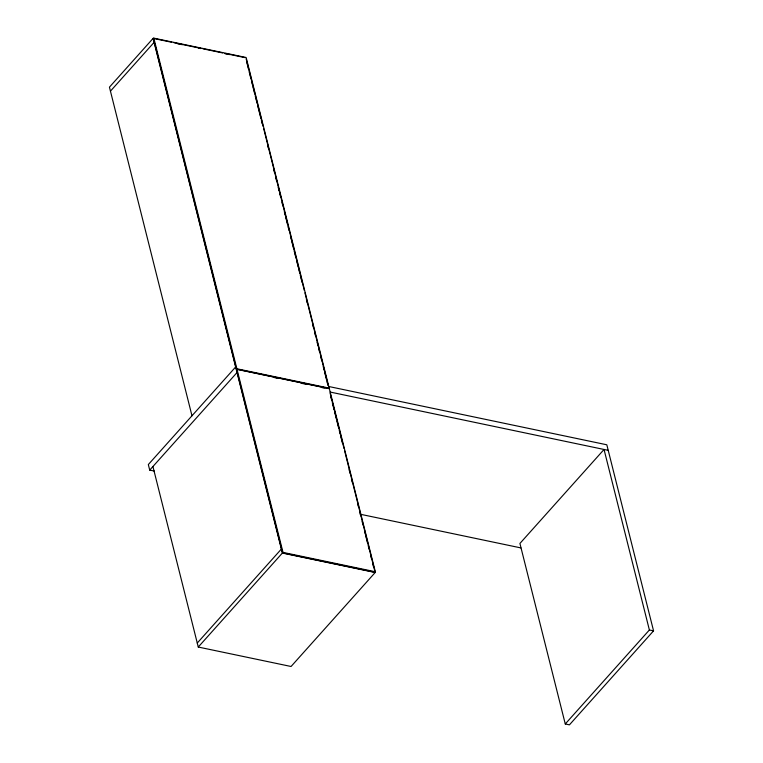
<?xml version="1.0" encoding="UTF-8"?>
<svg xmlns="http://www.w3.org/2000/svg" width="763" height="763" viewBox="0 0 763 763"><rect width="100%" height="100%" fill="white"/><g stroke="black" fill="none" stroke-linecap="round" stroke-linejoin="round"><path stroke-width="1.14" d="M171.656 42.261L153.105 38.369L109.443 87.154L191.98 415.768M153.83 38.15L153.392 38.636L236.435 369.254L328.767 388.605L329.196 388.119L246.153 57.502L153.83 38.15L236.873 368.767L236.435 369.254M110.444 91.15L154.107 42.366M235.643 366.984L148.327 464.553L149.72 470.103L154.374 471.076M236.978 369.206L236.549 369.693L282.558 552.879L374.891 572.231L375.32 571.745L329.311 388.567L236.978 369.206L282.997 552.393L282.558 552.879M149.72 470.103L237.035 372.535M197.255 643.047L281.375 549.055M344.609 450.828L375.177 572.508L291.056 666.49L198.266 647.043L282.377 553.051L153.105 38.369M565.269 723.973L649.38 629.99L604.038 449.474L519.918 543.456L565.269 723.973L569.436 724.85L653.557 630.858L606.823 444.791L328.729 386.498M173.983 42.747L200.659 48.336M202.977 48.822L222.701 52.952M225.018 53.439L244.732 57.578M177.626 43.72L182.243 44.683M198.399 48.069L200.707 48.555M224.942 53.639L229.558 54.602M236.873 368.767L329.196 388.119M274.632 377.675L276.94 378.162M301.175 383.245L305.791 384.209M321.948 387.604L324.256 388.081M330.121 392.048L608.216 450.342M360.327 514.252L520.9 547.91M282.997 552.393L375.32 571.745M282.377 553.051L375.177 572.508M649.38 629.99L653.557 630.858M246.144 58.818L246.649 60.821M246.897 61.813L263.149 126.505M263.731 128.823L304.351 290.55M304.933 292.858L328.147 385.277M330.121 393.136L344.037 448.52M246.878 62.614L248.624 69.557M249.205 71.865L250.951 78.799M251.523 81.116L252.4 84.579M252.982 86.896L254.718 93.83M255.3 96.138L257.045 103.081M257.627 105.389L260.822 118.103M261.404 120.42L262.272 123.883M267.498 144.693L268.366 148.165M273.593 168.966L274.47 172.438M275.92 178.218L276.788 181.68M278.237 187.469L279.115 190.931M279.697 193.249L280.565 196.711M282.014 202.491L282.882 205.962M284.341 211.742L285.209 215.204M285.791 217.522L287.537 224.456M288.109 226.764L288.986 230.235M290.436 236.015L291.304 239.487M291.886 241.795L293.631 248.728M294.213 251.046L295.949 257.98M296.53 260.288L298.276 267.231M298.858 269.539L299.725 273.011M300.307 275.319L302.053 282.253M306.402 299.592L307.279 303.064M312.506 323.874L313.374 327.337M314.823 333.116L315.701 336.588M317.15 342.368L318.018 345.839M318.6 348.147L319.468 351.619M320.927 357.399L321.795 360.861M323.245 366.641L324.122 370.112M324.695 372.42L326.44 379.364M327.022 381.672L327.89 385.143M330.904 397.113L331.771 400.575M332.344 402.874L334.089 409.788M334.661 412.096L336.397 419.001M336.979 421.31L338.715 428.224M339.297 430.523L340.164 433.985M340.737 436.283L342.473 443.198M349.13 469.693L349.998 473.155M351.447 478.916L352.315 482.369M357.523 503.103L358.391 506.565M359.84 512.326L360.708 515.778M362.158 521.539L363.026 525.001M364.466 530.762L365.334 534.214M365.916 536.523L367.652 543.428M368.233 545.736L369.101 549.188M370.551 554.949L371.419 558.411M372.859 564.172L373.727 567.624M152.924 466.527L198.266 647.043"/></g></svg>
